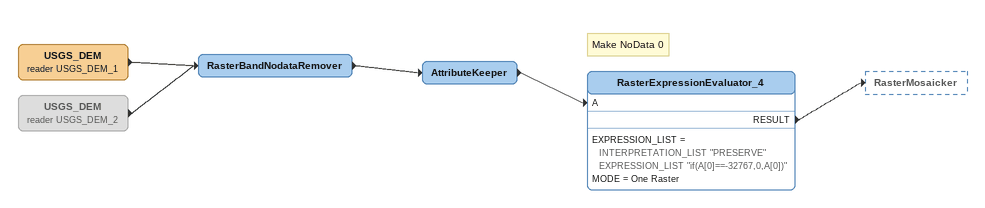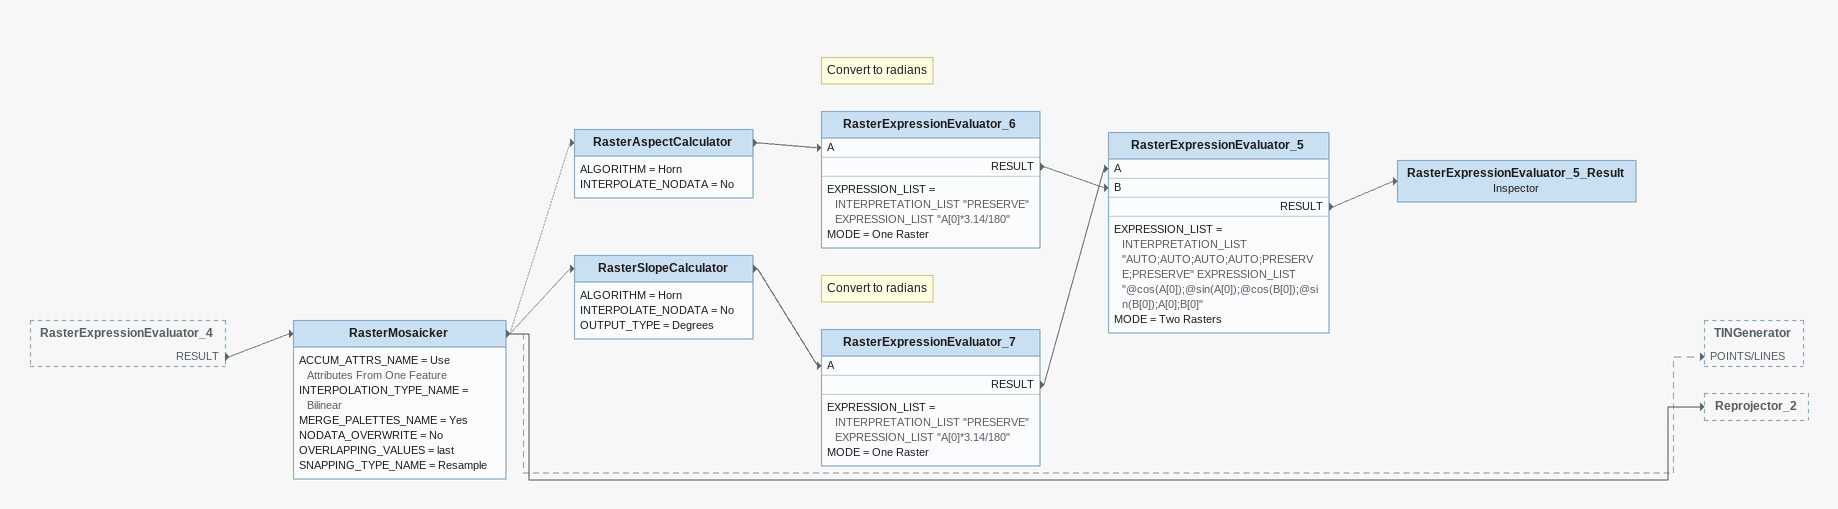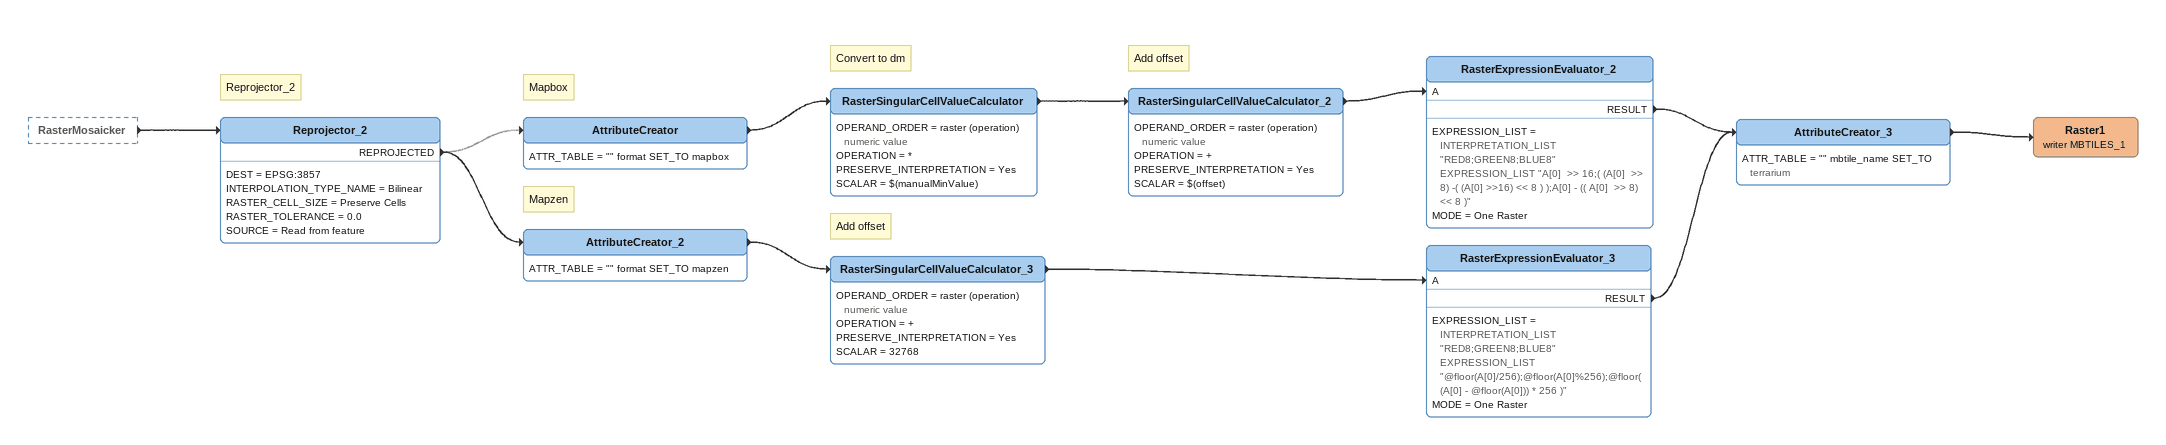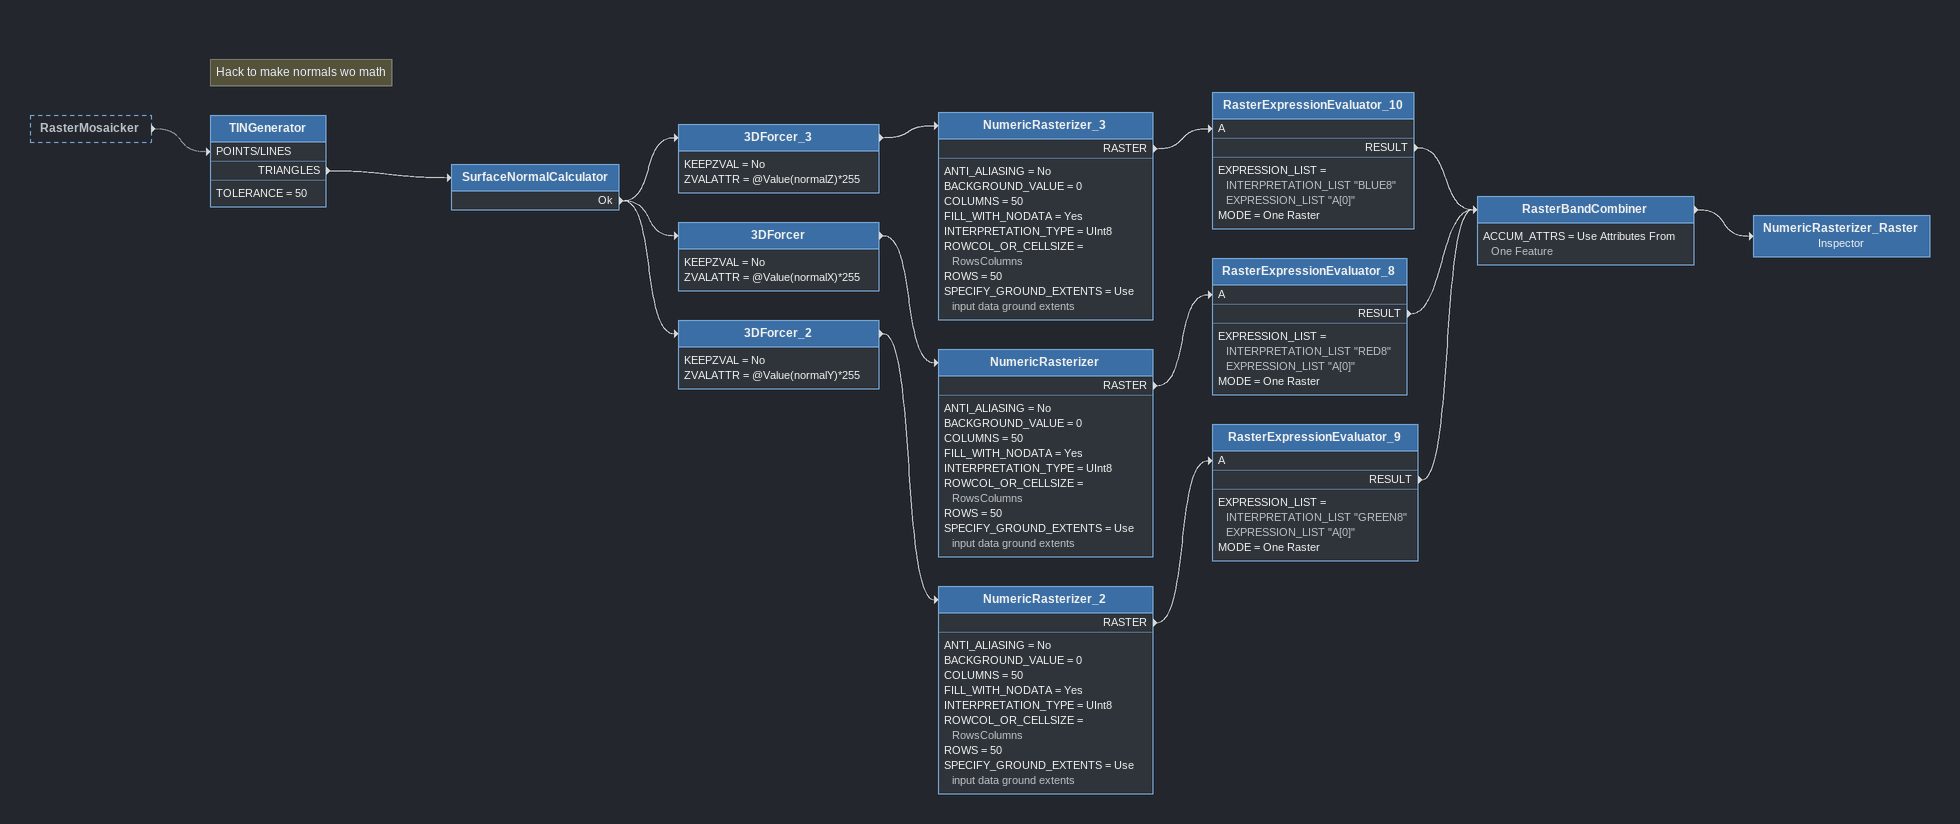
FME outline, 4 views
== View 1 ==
USGS_DEM (reader USGS_DEM_1)
    -> RasterBandNodataRemover
USGS_DEM (reader USGS_DEM_2) [off]
    -> RasterBandNodataRemover
RasterBandNodataRemover
    -> AttributeKeeper
AttributeKeeper
    -> RasterExpressionEvaluator_4 [A]
Note: Make NoData 0
RasterExpressionEvaluator_4
    EXPRESSION_LIST = INTERPRETATION_LIST "PRESERVE" EXPRESSION_LIST "if(A[0]==-32767,0,A[0])"
    MODE = One Raster
    RESULT -> RasterMosaicker

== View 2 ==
RasterExpressionEvaluator_4 [outside]
    RESULT -> RasterMosaicker
RasterMosaicker
    ACCUM_ATTRS_NAME = Use Attributes From One Feature
    INTERPOLATION_TYPE_NAME = Bilinear
    MERGE_PALETTES_NAME = Yes
    NODATA_OVERWRITE = No
    OVERLAPPING_VALUES = last
    SNAPPING_TYPE_NAME = Resample
    -> RasterAspectCalculator [off]
    -> RasterSlopeCalculator [off]
    -> TINGenerator [POINTS/LINES] [off]
    -> Reprojector_2
RasterAspectCalculator
    ALGORITHM = Horn
    INTERPOLATE_NODATA = No
    -> RasterExpressionEvaluator_6 [A]
Note: Convert to radians
RasterExpressionEvaluator_6
    EXPRESSION_LIST = INTERPRETATION_LIST "PRESERVE" EXPRESSION_LIST "A[0]*3.14/180"
    MODE = One Raster
    RESULT -> RasterExpressionEvaluator_5 [B]
RasterSlopeCalculator
    ALGORITHM = Horn
    INTERPOLATE_NODATA = No
    OUTPUT_TYPE = Degrees
    -> RasterExpressionEvaluator_7 [A]
Note: Convert to radians
RasterExpressionEvaluator_7
    EXPRESSION_LIST = INTERPRETATION_LIST "PRESERVE" EXPRESSION_LIST "A[0]*3.14/180"
    MODE = One Raster
    RESULT -> RasterExpressionEvaluator_5 [A]
RasterExpressionEvaluator_5
    EXPRESSION_LIST = INTERPRETATION_LIST "AUTO;AUTO;AUTO;AUTO;PRESERVE;PRESERVE" EXPRESSION_LIST "@cos(A[0]);@sin(A[0]);@cos(B[0]);@sin(B[0]);A[0];B[0]"
    MODE = Two Rasters
    RESULT -> RasterExpressionEvaluator_5_Result
RasterExpressionEvaluator_5_Result: Inspector

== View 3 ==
RasterMosaicker [outside]
    -> Reprojector_2
Note: Reprojector_2
Reprojector_2
    DEST = EPSG:3857
    INTERPOLATION_TYPE_NAME = Bilinear
    RASTER_CELL_SIZE = Preserve Cells
    RASTER_TOLERANCE = 0.0
    SOURCE = Read from feature
    REPROJECTED -> AttributeCreator [off]
    REPROJECTED -> AttributeCreator_2
Note: Mapbox
AttributeCreator
    ATTR_TABLE = "" format SET_TO mapbox
    -> RasterSingularCellValueCalculator
Note: Convert to dm
RasterSingularCellValueCalculator
    OPERAND_ORDER = raster (operation) numeric value
    OPERATION = *
    PRESERVE_INTERPRETATION = Yes
    SCALAR = $(manualMinValue)
    -> RasterSingularCellValueCalculator_2
Note: Add offset
RasterSingularCellValueCalculator_2
    OPERAND_ORDER = raster (operation) numeric value
    OPERATION = +
    PRESERVE_INTERPRETATION = Yes
    SCALAR = $(offset)
    -> RasterExpressionEvaluator_2 [A]
RasterExpressionEvaluator_2
    EXPRESSION_LIST = INTERPRETATION_LIST "RED8;GREEN8;BLUE8" EXPRESSION_LIST "A[0]  >> 16;( (A[0]  >> 8) -( (A[0] >>16) << 8 ) );A[0] - (( A[0]  >> 8) << 8 )"
    MODE = One Raster
    RESULT -> AttributeCreator_3
Note: Mapzen
AttributeCreator_2
    ATTR_TABLE = "" format SET_TO mapzen
    -> RasterSingularCellValueCalculator_3
Note: Add offset
RasterSingularCellValueCalculator_3
    OPERAND_ORDER = raster (operation) numeric value
    OPERATION = +
    PRESERVE_INTERPRETATION = Yes
    SCALAR = 32768
    -> RasterExpressionEvaluator_3 [A]
RasterExpressionEvaluator_3
    EXPRESSION_LIST = INTERPRETATION_LIST "RED8;GREEN8;BLUE8" EXPRESSION_LIST "@floor(A[0]/256);@floor(A[0]%256);@floor( (A[0] - @floor(A[0])) * 256 )"
    MODE = One Raster
    RESULT -> AttributeCreator_3
AttributeCreator_3
    ATTR_TABLE = "" mbtile_name SET_TO terrarium
    -> Raster1 (writer MBTILES_1)
Raster1 (writer MBTILES_1)

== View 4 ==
RasterMosaicker [outside]
    -> TINGenerator [POINTS/LINES] [off]
Note: Hack to make normals wo math
TINGenerator
    TOLERANCE = 50
    TRIANGLES -> SurfaceNormalCalculator
SurfaceNormalCalculator
    Ok -> 3DForcer
    Ok -> 3DForcer_2
    Ok -> 3DForcer_3
3DForcer_3
    KEEPZVAL = No
    ZVALATTR = @Value(normalZ)*255
    -> NumericRasterizer_3
NumericRasterizer_3
    ANTI_ALIASING = No
    BACKGROUND_VALUE = 0
    COLUMNS = 50
    FILL_WITH_NODATA = Yes
    INTERPRETATION_TYPE = UInt8
    ROWCOL_OR_CELLSIZE = RowsColumns
    ROWS = 50
    SPECIFY_GROUND_EXTENTS = Use input data ground extents
    RASTER -> RasterExpressionEvaluator_10 [A]
RasterExpressionEvaluator_10
    EXPRESSION_LIST = INTERPRETATION_LIST "BLUE8" EXPRESSION_LIST "A[0]"
    MODE = One Raster
    RESULT -> RasterBandCombiner
3DForcer
    KEEPZVAL = No
    ZVALATTR = @Value(normalX)*255
    -> NumericRasterizer
NumericRasterizer
    ANTI_ALIASING = No
    BACKGROUND_VALUE = 0
    COLUMNS = 50
    FILL_WITH_NODATA = Yes
    INTERPRETATION_TYPE = UInt8
    ROWCOL_OR_CELLSIZE = RowsColumns
    ROWS = 50
    SPECIFY_GROUND_EXTENTS = Use input data ground extents
    RASTER -> RasterExpressionEvaluator_8 [A]
RasterExpressionEvaluator_8
    EXPRESSION_LIST = INTERPRETATION_LIST "RED8" EXPRESSION_LIST "A[0]"
    MODE = One Raster
    RESULT -> RasterBandCombiner
3DForcer_2
    KEEPZVAL = No
    ZVALATTR = @Value(normalY)*255
    -> NumericRasterizer_2
NumericRasterizer_2
    ANTI_ALIASING = No
    BACKGROUND_VALUE = 0
    COLUMNS = 50
    FILL_WITH_NODATA = Yes
    INTERPRETATION_TYPE = UInt8
    ROWCOL_OR_CELLSIZE = RowsColumns
    ROWS = 50
    SPECIFY_GROUND_EXTENTS = Use input data ground extents
    RASTER -> RasterExpressionEvaluator_9 [A]
RasterExpressionEvaluator_9
    EXPRESSION_LIST = INTERPRETATION_LIST "GREEN8" EXPRESSION_LIST "A[0]"
    MODE = One Raster
    RESULT -> RasterBandCombiner
RasterBandCombiner
    ACCUM_ATTRS = Use Attributes From One Feature
    -> NumericRasterizer_Raster
NumericRasterizer_Raster: Inspector
